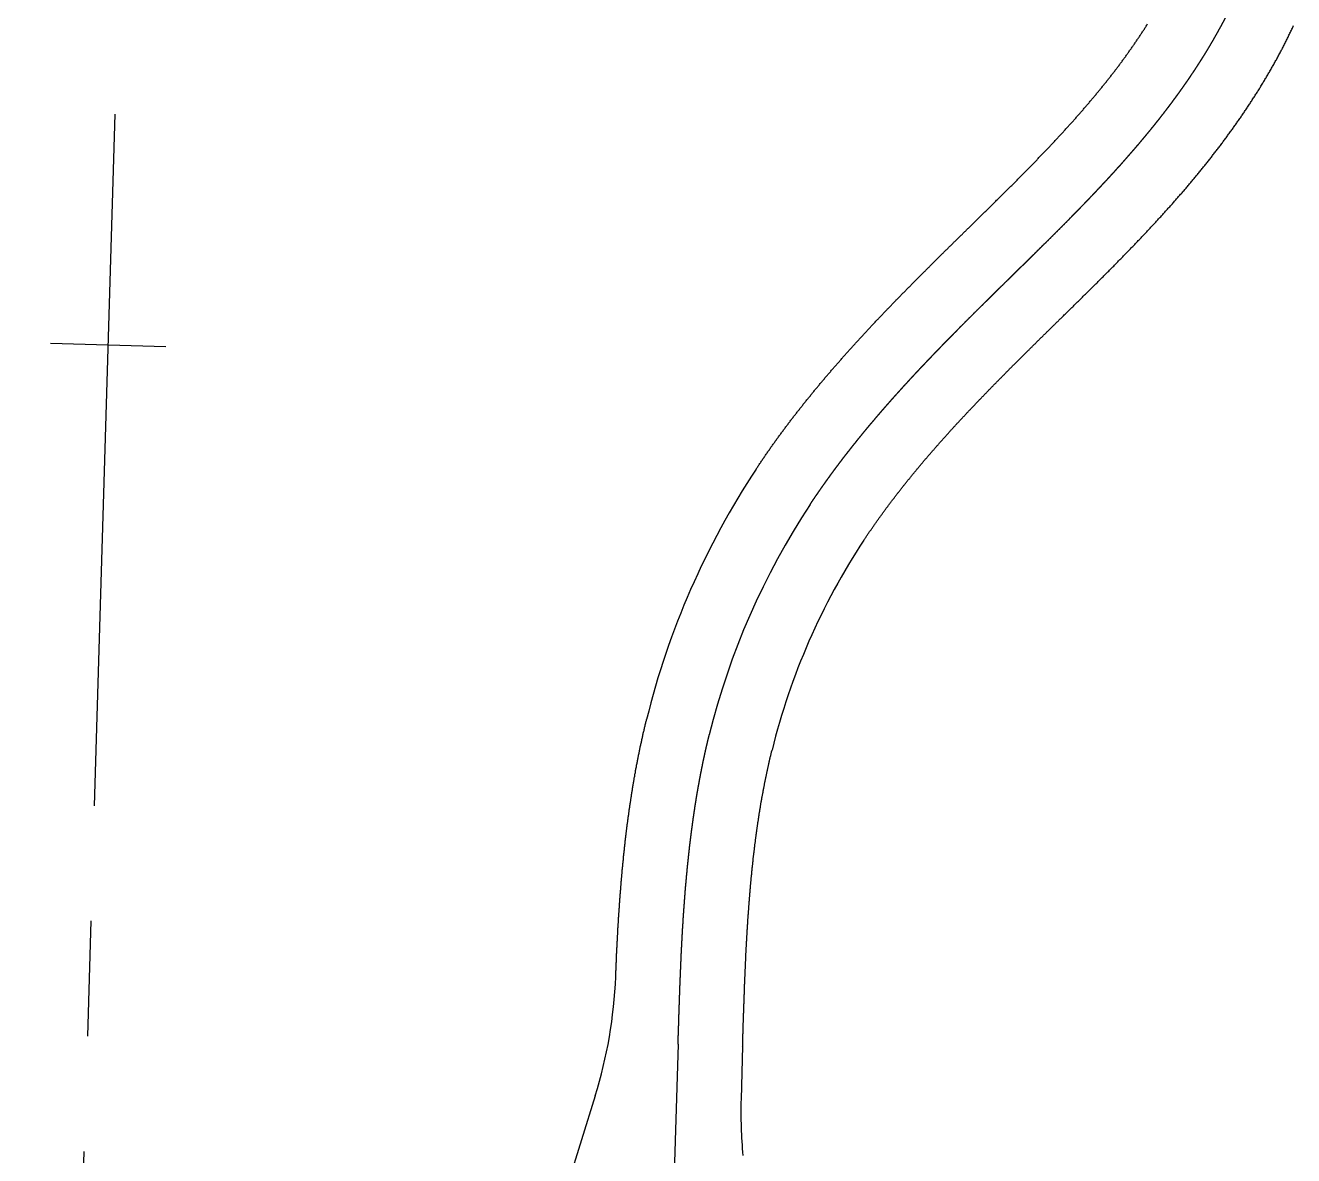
# Model space of a CAD drawing. Header units: millimetres. Extents: x 29316 to 52938, y 29851 to 35526.
# Drawn here: x 30676 to 30813.5, y 31076.1 to 31198.7 of the extents above; entities that cross this region are included whole.
import ezdxf

# ---------------------------------------------------------------- set-up
doc = ezdxf.new("R2010")
doc.units = ezdxf.units.MM
doc.header["$MEASUREMENT"] = 0
doc.linetypes.add('CENTER2', pattern=[1.125, 0.75, -0.125, 0.125, -0.125])
doc.layers.get('0').update_dxf_attribs({"linetype": 'CONTINUOUS'})
for name, color, linetype in [('D-道路-车行道边线', 5, 'CONTINUOUS'), ('标注_桩号', 2, 'CONTINUOUS'), ('道路中线', 7, 'CONTINUOUS'), ('道路中线_D', 7, 'CONTINUOUS')]:
    doc.layers.add(name, color=color, linetype=linetype)

msp = doc.modelspace()

# ---------------------------------------------------------------- linework, layer by layer
at = {"color": 1, "linetype": 'CENTER2', "ltscale": 100}
msp.add_line((30705.89, 31863.71), (30676.01, 30864.15), dxfattribs=at)
at = {"layer": 'D-道路-车行道边线'}
for p, q in [((30753.76, 31087.96), (30753.59, 31082.23)), ((30737.78, 31082.57), (30731.42, 31062.18))]:
    msp.add_line(p, q, dxfattribs=at)
at = {"layer": 'D-道路-车行道边线', "flags": 128}
for points in [[(30778.52, 31176.95, -0.000003), (30778.67, 31177.1, -0.000008), (30778.82, 31177.24, -0.000014), (30778.97, 31177.39, -0.000019), (30779.12, 31177.54, -0.000025), (30779.27, 31177.69, -0.000031), (30779.42, 31177.84, -0.000036), (30779.57, 31177.99, -0.000042), (30779.72, 31178.13, -0.000047), (30779.88, 31178.28, -0.000053), (30780.03, 31178.43, -0.000058), (30780.18, 31178.58, -0.000064), (30780.33, 31178.72, -0.00007), (30780.48, 31178.87, -0.000075), (30780.63, 31179.02, -0.000081), (30780.78, 31179.17, -0.000086), (30780.93, 31179.32, -0.000092), (30781.07, 31179.46, -0.000097), (30781.22, 31179.61, -0.000103), (30781.37, 31179.76, -0.000108), (30781.52, 31179.9, -0.000114), (30781.67, 31180.05, -0.00012), (30781.82, 31180.2, -0.000123), (30781.96, 31180.34, -0.000126), (30782.11, 31180.49, -0.000131), (30782.26, 31180.64, -0.000137), (30782.41, 31180.78, -0.000142), (30782.55, 31180.93, -0.000147), (30782.7, 31181.08, -0.000152), (30782.85, 31181.23, -0.000157), (30783, 31181.37, -0.000162), (30783.14, 31181.52, -0.000167), (30783.29, 31181.67, -0.000172), (30783.44, 31181.81, -0.000177), (30783.58, 31181.96, -0.000182), (30783.73, 31182.11, -0.000187), (30783.87, 31182.25, -0.000192), (30784.02, 31182.4, -0.000197), (30784.16, 31182.55, -0.000202), (30784.31, 31182.69, -0.000207), (30784.45, 31182.84, -0.000212), (30784.6, 31182.99, -0.000217), (30784.74, 31183.14, -0.000222), (30784.88, 31183.28, -0.000227), (30785.03, 31183.43, -0.000232), (30785.17, 31183.58, -0.000237), (30785.31, 31183.72, -0.000242), (30785.46, 31183.87, -0.000246), (30785.6, 31184.02, -0.000251), (30785.74, 31184.16, -0.000256), (30785.88, 31184.31, -0.000261), (30786.03, 31184.46, -0.000266), (30786.17, 31184.61, -0.00027), (30786.31, 31184.75, -0.000275), (30786.45, 31184.9, -0.00028), (30786.59, 31185.05, -0.000285), (30786.73, 31185.2, -0.000289), (30786.87, 31185.34, -0.000294), (30787.01, 31185.49, -0.000299), (30787.15, 31185.64, -0.000303), (30787.29, 31185.79, -0.000308), (30787.43, 31185.93, -0.000313), (30787.57, 31186.08, -0.000317), (30787.7, 31186.23, -0.000322), (30787.84, 31186.38, -0.000326), (30787.98, 31186.53, -0.000331), (30788.12, 31186.68, -0.000335), (30788.25, 31186.82, -0.00034), (30788.39, 31186.97, -0.000345), (30788.53, 31187.12, -0.000349), (30788.66, 31187.27, -0.000354), (30788.8, 31187.42, -0.000358), (30788.93, 31187.57, -0.000363), (30789.07, 31187.72, -0.000367), (30789.2, 31187.86, -0.000371), (30789.34, 31188.01, -0.000376), (30789.47, 31188.16, -0.00038), (30789.61, 31188.31, -0.000385), (30789.74, 31188.46, -0.000389), (30789.87, 31188.61, -0.000393), (30790, 31188.76, -0.000398), (30790.14, 31188.91, -0.000402), (30790.27, 31189.06, -0.000407), (30790.4, 31189.21, -0.000411), (30790.53, 31189.36, -0.000415), (30790.66, 31189.51, -0.000419), (30790.79, 31189.66, -0.000424), (30790.92, 31189.81, -0.000428), (30791.05, 31189.96, -0.000432), (30791.18, 31190.11, -0.000436), (30791.31, 31190.26, -0.000441), (30791.44, 31190.42, -0.000445), (30791.56, 31190.57, -0.000449), (30791.69, 31190.72, -0.000453), (30791.82, 31190.87, -0.000457), (30791.94, 31191.02, -0.000462), (30792.07, 31191.17, -0.000466), (30792.2, 31191.33, -0.00047), (30792.32, 31191.48, -0.000474), (30792.45, 31191.63, -0.000478), (30792.57, 31191.78, -0.000482), (30792.7, 31191.93, -0.000486), (30792.82, 31192.09, -0.00049), (30792.94, 31192.24, -0.000494), (30793.06, 31192.39, -0.000498), (30793.19, 31192.55, -0.000503), (30793.31, 31192.7, -0.000507), (30793.43, 31192.85, -0.000511), (30793.55, 31193.01, -0.000515), (30793.67, 31193.16, -0.000518), (30793.79, 31193.32, -0.000522), (30793.91, 31193.47, -0.000526), (30794.03, 31193.62, -0.00053), (30794.15, 31193.78, -0.000534), (30794.27, 31193.93, -0.000538), (30794.38, 31194.09, -0.000542), (30794.5, 31194.24, -0.000546), (30794.62, 31194.4, -0.00055), (30794.73, 31194.55, -0.000554), (30794.85, 31194.71, -0.000558), (30794.96, 31194.87, -0.000561), (30795.08, 31195.02, -0.000565), (30795.19, 31195.18, -0.000569), (30795.31, 31195.33, -0.000573), (30795.42, 31195.49, -0.000577), (30795.53, 31195.65, -0.00058), (30795.64, 31195.8, -0.000584), (30795.75, 31195.96, -0.000588), (30795.86, 31196.12, -0.000592), (30795.97, 31196.28, -0.000595), (30796.08, 31196.43, -0.000599), (30796.19, 31196.59, -0.000603), (30796.3, 31196.75, -0.000606), (30796.41, 31196.91, -0.00061), (30796.52, 31197.07, -0.000614), (30796.63, 31197.22, -0.000617), (30796.73, 31197.38, -0.000621), (30796.84, 31197.54, -0.000625), (30796.94, 31197.7, -0.000628), (30797.05, 31197.86, -0.000632), (30797.15, 31198.02, -0.000635), (30797.26, 31198.18, -0.000639), (30797.36, 31198.34, -0.000643), (30797.46, 31198.5, -0.000646), (30797.56, 31198.66, -0.00065), (30797.66, 31198.82, -0.000653)], [(30788.32, 31166.95, -0.000003), (30788.47, 31167.1, -0.000008), (30788.63, 31167.25, -0.000014), (30788.78, 31167.4, -0.000019), (30788.93, 31167.55, -0.000025), (30789.08, 31167.7, -0.000031), (30789.23, 31167.85, -0.000036), (30789.38, 31168, -0.000042), (30789.54, 31168.15, -0.000047), (30789.69, 31168.3, -0.000053), (30789.84, 31168.45, -0.000058), (30789.99, 31168.6, -0.000064), (30790.15, 31168.75, -0.00007), (30790.3, 31168.9, -0.000075), (30790.45, 31169.05, -0.000081), (30790.6, 31169.2, -0.000086), (30790.76, 31169.35, -0.000092), (30790.91, 31169.5, -0.000097), (30791.06, 31169.65, -0.000103), (30791.21, 31169.8, -0.000108), (30791.37, 31169.95, -0.000114), (30791.52, 31170.1, -0.00012), (30791.67, 31170.26, -0.000127), (30791.83, 31170.41, -0.000135), (30791.98, 31170.56, -0.000141), (30792.14, 31170.71, -0.000147), (30792.29, 31170.87, -0.000153), (30792.44, 31171.02, -0.000159), (30792.6, 31171.17, -0.000165), (30792.75, 31171.33, -0.000171), (30792.9, 31171.48, -0.000177), (30793.06, 31171.63, -0.000184), (30793.21, 31171.79, -0.00019), (30793.36, 31171.94, -0.000196), (30793.52, 31172.1, -0.000202), (30793.67, 31172.25, -0.000208), (30793.82, 31172.4, -0.000214), (30793.98, 31172.56, -0.00022), (30794.13, 31172.71, -0.000227), (30794.28, 31172.87, -0.000233), (30794.43, 31173.03, -0.000239), (30794.59, 31173.18, -0.000245), (30794.74, 31173.34, -0.000252), (30794.89, 31173.49, -0.000258), (30795.05, 31173.65, -0.000264), (30795.2, 31173.81, -0.000271), (30795.35, 31173.97, -0.000277), (30795.51, 31174.12, -0.000283), (30795.66, 31174.28, -0.00029), (30795.81, 31174.44, -0.000296), (30795.96, 31174.6, -0.000303), (30796.12, 31174.76, -0.000309), (30796.27, 31174.91, -0.000315), (30796.42, 31175.07, -0.000322), (30796.57, 31175.23, -0.000328), (30796.73, 31175.39, -0.000335), (30796.88, 31175.55, -0.000341), (30797.03, 31175.71, -0.000348), (30797.18, 31175.87, -0.000355), (30797.34, 31176.03, -0.000361), (30797.49, 31176.2, -0.000368), (30797.64, 31176.36, -0.000374), (30797.79, 31176.52, -0.000381), (30797.94, 31176.68, -0.000388), (30798.09, 31176.84, -0.000394), (30798.25, 31177.01, -0.000401), (30798.4, 31177.17, -0.000408), (30798.55, 31177.33, -0.000415), (30798.7, 31177.5, -0.000421), (30798.85, 31177.66, -0.000428), (30799, 31177.83, -0.000435), (30799.15, 31177.99, -0.000442), (30799.3, 31178.16, -0.000449), (30799.45, 31178.32, -0.000455), (30799.6, 31178.49, -0.000462), (30799.75, 31178.66, -0.000469), (30799.9, 31178.82, -0.000476), (30800.05, 31178.99, -0.000483), (30800.2, 31179.16, -0.00049), (30800.35, 31179.32, -0.000497), (30800.5, 31179.49, -0.000504), (30800.65, 31179.66, -0.000511), (30800.79, 31179.83, -0.000518), (30800.94, 31180, -0.000525), (30801.09, 31180.17, -0.000532), (30801.24, 31180.34, -0.000539), (30801.39, 31180.51, -0.000546), (30801.53, 31180.68, -0.000554), (30801.68, 31180.85, -0.000561), (30801.83, 31181.02, -0.000568), (30801.97, 31181.2, -0.000575), (30802.12, 31181.37, -0.000582), (30802.27, 31181.54, -0.000589), (30802.41, 31181.72, -0.000597), (30802.56, 31181.89, -0.000604), (30802.7, 31182.06, -0.000611), (30802.85, 31182.24, -0.000619), (30802.99, 31182.41, -0.000626), (30803.14, 31182.59, -0.000633), (30803.28, 31182.76, -0.000641), (30803.43, 31182.94, -0.000648), (30803.57, 31183.12, -0.000655), (30803.71, 31183.3, -0.000663), (30803.86, 31183.47, -0.00067), (30804, 31183.65, -0.000678), (30804.14, 31183.83, -0.000685), (30804.28, 31184.01, -0.000693), (30804.43, 31184.19, -0.0007), (30804.57, 31184.37, -0.000708), (30804.71, 31184.55, -0.000716), (30804.85, 31184.73, -0.000723), (30804.99, 31184.91, -0.000731), (30805.13, 31185.09, -0.000738), (30805.27, 31185.28, -0.000746), (30805.41, 31185.46, -0.000754), (30805.55, 31185.64, -0.000761), (30805.69, 31185.83, -0.000769), (30805.83, 31186.01, -0.000777), (30805.96, 31186.2, -0.000785), (30806.1, 31186.38, -0.000792), (30806.24, 31186.57, -0.0008), (30806.37, 31186.75, -0.000808), (30806.51, 31186.94, -0.000816), (30806.65, 31187.13, -0.000824), (30806.78, 31187.31, -0.000832), (30806.92, 31187.5, -0.00084), (30807.05, 31187.69, -0.000848), (30807.19, 31187.88, -0.000856), (30807.32, 31188.07, -0.000864), (30807.45, 31188.26, -0.000872), (30807.59, 31188.45, -0.00088), (30807.72, 31188.64, -0.000888), (30807.85, 31188.83, -0.000896), (30807.98, 31189.03, -0.000904), (30808.11, 31189.22, -0.000912), (30808.24, 31189.41, -0.00092), (30808.37, 31189.61, -0.000928), (30808.5, 31189.8, -0.000936), (30808.63, 31190, -0.000945), (30808.76, 31190.19, -0.000953), (30808.89, 31190.39, -0.000961), (30809.01, 31190.58, -0.000969), (30809.14, 31190.78, -0.000978), (30809.27, 31190.98, -0.000986), (30809.39, 31191.18, -0.000994), (30809.52, 31191.37, -0.001003), (30809.64, 31191.57, -0.001011), (30809.77, 31191.77, -0.00102), (30809.89, 31191.97, -0.001028), (30810.01, 31192.17, -0.001037), (30810.14, 31192.38, -0.001045), (30810.26, 31192.58, -0.001054), (30810.38, 31192.78, -0.001062), (30810.5, 31192.98, -0.001071), (30810.62, 31193.19, -0.001079), (30810.74, 31193.39, -0.001088), (30810.86, 31193.59, -0.001096), (30810.98, 31193.8, -0.001105), (30811.09, 31194.01, -0.001114), (30811.21, 31194.21, -0.001122), (30811.33, 31194.42, -0.001131), (30811.44, 31194.63, -0.00114), (30811.56, 31194.83, -0.001149), (30811.67, 31195.04, -0.001157), (30811.78, 31195.25, -0.001166), (30811.9, 31195.46, -0.001175), (30812.01, 31195.67, -0.001184), (30812.12, 31195.88, -0.001193), (30812.23, 31196.09, -0.001202), (30812.34, 31196.3, -0.001211), (30812.45, 31196.52, -0.00122), (30812.56, 31196.73, -0.001229), (30812.67, 31196.94, -0.001238), (30812.77, 31197.16, -0.001247), (30812.88, 31197.37, -0.001256), (30812.98, 31197.59, -0.001265), (30813.09, 31197.8, -0.001274), (30813.19, 31198.02, -0.001283), (30813.3, 31198.23, -0.001292), (30813.4, 31198.45, -0.001149), (30813.49, 31198.64, -0.001149)], [(30755.23, 31150.56, 0.000641), (30755.34, 31150.71, 0.000692), (30755.45, 31150.88, 0.000688), (30755.56, 31151.05, 0.000683), (30755.68, 31151.22, 0.000679), (30755.79, 31151.39, 0.000674), (30755.91, 31151.56, 0.00067), (30756.02, 31151.73, 0.000665), (30756.14, 31151.9, 0.000661), (30756.25, 31152.06, 0.000656), (30756.37, 31152.23, 0.000652), (30756.48, 31152.4, 0.000647), (30756.6, 31152.56, 0.000643), (30756.72, 31152.73, 0.000638), (30756.83, 31152.9, 0.000634), (30756.95, 31153.06, 0.000629), (30757.07, 31153.23, 0.000625), (30757.18, 31153.39, 0.000621), (30757.3, 31153.56, 0.000616), (30757.42, 31153.72, 0.000612), (30757.54, 31153.89, 0.000607), (30757.66, 31154.05, 0.000603), (30757.78, 31154.21, 0.000599), (30757.9, 31154.38, 0.000594), (30758.02, 31154.54, 0.00059), (30758.14, 31154.7, 0.000585), (30758.26, 31154.86, 0.000581), (30758.38, 31155.02, 0.000577), (30758.5, 31155.19, 0.000572), (30758.62, 31155.35, 0.000568), (30758.74, 31155.51, 0.000564), (30758.86, 31155.67, 0.000559), (30758.99, 31155.83, 0.000555), (30759.11, 31155.99, 0.000551), (30759.23, 31156.15, 0.000547), (30759.35, 31156.31, 0.000542), (30759.48, 31156.47, 0.000538), (30759.6, 31156.62, 0.000534), (30759.72, 31156.78, 0.000529), (30759.85, 31156.94, 0.000525), (30759.97, 31157.1, 0.000521), (30760.1, 31157.26, 0.000517), (30760.22, 31157.41, 0.000512), (30760.34, 31157.57, 0.000508), (30760.47, 31157.73, 0.000504), (30760.59, 31157.88, 0.0005), (30760.72, 31158.04, 0.000496), (30760.85, 31158.19, 0.000491), (30760.97, 31158.35, 0.000487), (30761.1, 31158.5, 0.000483), (30761.22, 31158.66, 0.000479), (30761.35, 31158.81, 0.000475), (30761.48, 31158.97, 0.000471), (30761.6, 31159.12, 0.000466), (30761.73, 31159.28, 0.000462), (30761.86, 31159.43, 0.000458), (30761.98, 31159.58, 0.000454), (30762.11, 31159.73, 0.00045), (30762.24, 31159.89, 0.000446), (30762.37, 31160.04, 0.000442), (30762.5, 31160.19, 0.000438), (30762.62, 31160.34, 0.000434), (30762.75, 31160.5, 0.000429), (30762.88, 31160.65, 0.000425), (30763.01, 31160.8, 0.000421), (30763.14, 31160.95, 0.000417), (30763.27, 31161.1, 0.000413), (30763.4, 31161.25, 0.000409), (30763.53, 31161.4, 0.000405), (30763.66, 31161.55, 0.000401), (30763.79, 31161.7, 0.000397), (30763.92, 31161.85, 0.000393), (30764.05, 31162, 0.000389), (30764.18, 31162.14, 0.000385), (30764.31, 31162.29, 0.000381), (30764.44, 31162.44, 0.000377), (30764.57, 31162.59, 0.000373), (30764.7, 31162.74, 0.000369), (30764.83, 31162.88, 0.000365), (30764.96, 31163.03, 0.000361), (30765.09, 31163.18, 0.000357), (30765.22, 31163.32, 0.000353), (30765.35, 31163.47, 0.000349), (30765.49, 31163.62, 0.000346), (30765.62, 31163.76, 0.000342), (30765.75, 31163.91, 0.000338), (30765.88, 31164.05, 0.000334), (30766.01, 31164.2, 0.00033), (30766.14, 31164.34, 0.000326), (30766.28, 31164.49, 0.000322), (30766.41, 31164.63, 0.000318), (30766.54, 31164.78, 0.000314), (30766.67, 31164.92, 0.000311), (30766.81, 31165.07, 0.000307), (30766.94, 31165.21, 0.000303), (30767.07, 31165.35, 0.000299), (30767.21, 31165.5, 0.000295), (30767.34, 31165.64, 0.000291), (30767.47, 31165.78, 0.000288), (30767.61, 31165.93, 0.000284), (30767.74, 31166.07, 0.00028), (30767.87, 31166.21, 0.000276), (30768.01, 31166.35, 0.000272), (30768.14, 31166.49, 0.000269), (30768.27, 31166.64, 0.000265), (30768.41, 31166.78, 0.000261), (30768.54, 31166.92, 0.000257), (30768.67, 31167.06, 0.000254), (30768.81, 31167.2, 0.00025), (30768.94, 31167.34, 0.000246), (30769.08, 31167.48, 0.000242), (30769.21, 31167.62, 0.000239), (30769.35, 31167.76, 0.000235), (30769.48, 31167.9, 0.000231), (30769.61, 31168.04, 0.000228), (30769.75, 31168.18, 0.000224), (30769.88, 31168.32, 0.00022), (30770.02, 31168.46, 0.000217), (30770.15, 31168.6, 0.000213), (30770.29, 31168.74, 0.000209), (30770.42, 31168.88, 0.000206), (30770.56, 31169.01, 0.000202), (30770.69, 31169.15, 0.000198), (30770.83, 31169.29, 0.000195), (30770.96, 31169.43, 0.000191), (30771.1, 31169.57, 0.000187), (30771.23, 31169.7, 0.000184), (30771.37, 31169.84, 0.00018), (30771.5, 31169.98, 0.000177), (30771.64, 31170.12, 0.000173), (30771.77, 31170.25, 0.000169), (30771.91, 31170.39, 0.000166), (30772.04, 31170.53, 0.000162), (30772.18, 31170.66, 0.000159), (30772.31, 31170.8, 0.000155), (30772.45, 31170.94, 0.000151), (30772.58, 31171.07, 0.000148), (30772.72, 31171.21, 0.000144), (30772.85, 31171.34, 0.000141), (30772.99, 31171.48, 0.000137), (30773.12, 31171.62, 0.000134), (30773.26, 31171.75, 0.000128), (30773.39, 31171.88, 0.000122), (30773.53, 31172.02, 0.000119), (30773.66, 31172.15, 0.000116), (30773.8, 31172.29, 0.000112), (30773.93, 31172.42, 0.000109), (30774.07, 31172.56, 0.000106), (30774.2, 31172.69, 0.000103), (30774.34, 31172.83, 0.000099), (30774.47, 31172.96, 0.000096), (30774.61, 31173.1, 0.000093), (30774.74, 31173.23, 0.00009), (30774.88, 31173.36, 0.000086), (30775.01, 31173.5, 0.000083), (30775.15, 31173.63, 0.00008), (30775.28, 31173.77, 0.000077), (30775.42, 31173.9, 0.000073), (30775.55, 31174.03, 0.00007), (30775.69, 31174.17, 0.000067), (30775.82, 31174.3, 0.000064), (30775.96, 31174.43, 0.00006), (30776.09, 31174.57, 0.000057), (30776.23, 31174.7, 0.000054), (30776.36, 31174.83, 0.000051), (30776.5, 31174.96, 0.000047), (30776.63, 31175.1, 0.000044), (30776.77, 31175.23, 0.000041), (30776.9, 31175.36, 0.000037), (30777.04, 31175.49, 0.000034), (30777.17, 31175.63, 0.000031), (30777.31, 31175.76, 0.000028), (30777.44, 31175.89, 0.000024), (30777.58, 31176.02, 0.000021), (30777.71, 31176.16, 0.000018), (30777.84, 31176.29, 0.000015), (30777.98, 31176.42, 0.000011), (30778.11, 31176.55, 0.000008), (30778.25, 31176.68, 0.000005), (30778.38, 31176.81, 0.000002), (30778.52, 31176.95, 0.000002)], [(30766.9, 31142.82, 0.000538), (30767, 31142.97, 0.000489), (30767.1, 31143.12, 0.000487), (30767.19, 31143.26, 0.000484), (30767.29, 31143.4, 0.000482), (30767.38, 31143.54, 0.00048), (30767.48, 31143.69, 0.000478), (30767.58, 31143.83, 0.000475), (30767.68, 31143.97, 0.000473), (30767.77, 31144.11, 0.000471), (30767.87, 31144.25, 0.000468), (30767.97, 31144.39, 0.000466), (30768.07, 31144.54, 0.000464), (30768.17, 31144.68, 0.000462), (30768.27, 31144.82, 0.000459), (30768.37, 31144.96, 0.000457), (30768.47, 31145.1, 0.000455), (30768.57, 31145.24, 0.000452), (30768.67, 31145.38, 0.00045), (30768.77, 31145.52, 0.000447), (30768.87, 31145.66, 0.000445), (30768.97, 31145.8, 0.000443), (30769.07, 31145.94, 0.00044), (30769.18, 31146.08, 0.000438), (30769.28, 31146.22, 0.000436), (30769.38, 31146.36, 0.000433), (30769.49, 31146.5, 0.000431), (30769.59, 31146.64, 0.000429), (30769.69, 31146.78, 0.000426), (30769.8, 31146.92, 0.000424), (30769.9, 31147.06, 0.000421), (30770.01, 31147.2, 0.000419), (30770.12, 31147.33, 0.000417), (30770.22, 31147.47, 0.000414), (30770.33, 31147.61, 0.000412), (30770.43, 31147.75, 0.000409), (30770.54, 31147.89, 0.000407), (30770.65, 31148.02, 0.000404), (30770.76, 31148.16, 0.000402), (30770.86, 31148.3, 0.000399), (30770.97, 31148.44, 0.000397), (30771.08, 31148.58, 0.000395), (30771.19, 31148.71, 0.000392), (30771.3, 31148.85, 0.00039), (30771.41, 31148.99, 0.000387), (30771.52, 31149.12, 0.000385), (30771.63, 31149.26, 0.000382), (30771.74, 31149.4, 0.00038), (30771.85, 31149.53, 0.000377), (30771.96, 31149.67, 0.000375), (30772.07, 31149.81, 0.000372), (30772.18, 31149.94, 0.00037), (30772.29, 31150.08, 0.000367), (30772.4, 31150.21, 0.000365), (30772.52, 31150.35, 0.000362), (30772.63, 31150.49, 0.00036), (30772.74, 31150.62, 0.000357), (30772.85, 31150.76, 0.000354), (30772.97, 31150.89, 0.000352), (30773.08, 31151.03, 0.000349), (30773.2, 31151.16, 0.000347), (30773.31, 31151.3, 0.000344), (30773.42, 31151.43, 0.000342), (30773.54, 31151.57, 0.000339), (30773.65, 31151.7, 0.000336), (30773.77, 31151.84, 0.000334), (30773.88, 31151.97, 0.000331), (30774, 31152.11, 0.000329), (30774.12, 31152.24, 0.000326), (30774.23, 31152.38, 0.000324), (30774.35, 31152.51, 0.000321), (30774.47, 31152.64, 0.000318), (30774.58, 31152.78, 0.000316), (30774.7, 31152.91, 0.000313), (30774.82, 31153.05, 0.00031), (30774.94, 31153.18, 0.000308), (30775.05, 31153.31, 0.000305), (30775.17, 31153.45, 0.000302), (30775.29, 31153.58, 0.0003), (30775.41, 31153.71, 0.000297), (30775.53, 31153.85, 0.000294), (30775.65, 31153.98, 0.000292), (30775.77, 31154.11, 0.000289), (30775.89, 31154.25, 0.000286), (30776.01, 31154.38, 0.000284), (30776.13, 31154.51, 0.000281), (30776.25, 31154.64, 0.000278), (30776.37, 31154.78, 0.000276), (30776.49, 31154.91, 0.000273), (30776.61, 31155.04, 0.00027), (30776.73, 31155.17, 0.000267), (30776.85, 31155.31, 0.000265), (30776.97, 31155.44, 0.000262), (30777.09, 31155.57, 0.000259), (30777.22, 31155.7, 0.000256), (30777.34, 31155.83, 0.000254), (30777.46, 31155.97, 0.000251), (30777.58, 31156.1, 0.000248), (30777.71, 31156.23, 0.000245), (30777.83, 31156.36, 0.000243), (30777.95, 31156.49, 0.00024), (30778.08, 31156.63, 0.000237), (30778.2, 31156.76, 0.000234), (30778.32, 31156.89, 0.000232), (30778.45, 31157.02, 0.000229), (30778.57, 31157.15, 0.000226), (30778.7, 31157.28, 0.000223), (30778.82, 31157.41, 0.00022), (30778.95, 31157.55, 0.000217), (30779.07, 31157.68, 0.000215), (30779.2, 31157.81, 0.000212), (30779.32, 31157.94, 0.000209), (30779.45, 31158.07, 0.000206), (30779.57, 31158.2, 0.000203), (30779.7, 31158.33, 0.0002), (30779.83, 31158.46, 0.000197), (30779.95, 31158.59, 0.000195), (30780.08, 31158.72, 0.000192), (30780.21, 31158.86, 0.000189), (30780.33, 31158.99, 0.000186), (30780.46, 31159.12, 0.000183), (30780.59, 31159.25, 0.00018), (30780.71, 31159.38, 0.000177), (30780.84, 31159.51, 0.000174), (30780.97, 31159.64, 0.000171), (30781.1, 31159.77, 0.000169), (30781.23, 31159.9, 0.000166), (30781.35, 31160.03, 0.000163), (30781.48, 31160.16, 0.00016), (30781.61, 31160.29, 0.000157), (30781.74, 31160.42, 0.000154), (30781.87, 31160.55, 0.000151), (30782, 31160.68, 0.000148), (30782.13, 31160.81, 0.000145), (30782.25, 31160.94, 0.000142), (30782.38, 31161.07, 0.000139), (30782.51, 31161.2, 0.000136), (30782.64, 31161.34, 0.000133), (30782.77, 31161.47, 0.00013), (30782.9, 31161.6, 0.000127), (30783.03, 31161.73, 0.000124), (30783.16, 31161.86, 0.000123), (30783.29, 31161.99, 0.000122), (30783.43, 31162.12, 0.000119), (30783.56, 31162.25, 0.000116), (30783.69, 31162.38, 0.000112), (30783.82, 31162.51, 0.000109), (30783.95, 31162.64, 0.000106), (30784.08, 31162.77, 0.000103), (30784.21, 31162.9, 0.000099), (30784.34, 31163.03, 0.000096), (30784.47, 31163.16, 0.000093), (30784.6, 31163.29, 0.00009), (30784.74, 31163.42, 0.000086), (30784.87, 31163.55, 0.000083), (30785, 31163.68, 0.00008), (30785.13, 31163.81, 0.000077), (30785.26, 31163.94, 0.000073), (30785.39, 31164.07, 0.00007), (30785.53, 31164.21, 0.000067), (30785.66, 31164.34, 0.000064), (30785.79, 31164.47, 0.00006), (30785.92, 31164.6, 0.000057), (30786.06, 31164.73, 0.000054), (30786.19, 31164.86, 0.000051), (30786.32, 31164.99, 0.000047), (30786.45, 31165.12, 0.000044), (30786.59, 31165.25, 0.000041), (30786.72, 31165.38, 0.000037), (30786.85, 31165.51, 0.000034), (30786.99, 31165.64, 0.000031), (30787.12, 31165.77, 0.000028), (30787.25, 31165.9, 0.000024), (30787.39, 31166.04, 0.000021), (30787.52, 31166.17, 0.000018), (30787.65, 31166.3, 0.000015), (30787.79, 31166.43, 0.000011), (30787.92, 31166.56, 0.000008), (30788.05, 31166.69, 0.000005), (30788.19, 31166.82, 0.000002), (30788.32, 31166.95, 0.000002)], [(30740, 31095.5), (30740.01, 31095.57, 0.000128), (30740.01, 31095.77, 0.000134), (30740.02, 31095.96, 0.000137), (30740.03, 31096.15, 0.000141), (30740.04, 31096.34, 0.000144), (30740.05, 31096.53, 0.000148), (30740.05, 31096.72, 0.000151), (30740.06, 31096.92, 0.000155), (30740.07, 31097.11, 0.000159), (30740.08, 31097.3, 0.000162), (30740.09, 31097.49, 0.000166), (30740.1, 31097.68, 0.000169), (30740.1, 31097.87, 0.000173), (30740.11, 31098.07, 0.000177), (30740.12, 31098.26, 0.00018), (30740.13, 31098.45, 0.000184), (30740.14, 31098.64, 0.000187), (30740.15, 31098.84, 0.000191), (30740.16, 31099.03, 0.000195), (30740.17, 31099.22, 0.000198), (30740.18, 31099.41, 0.000202), (30740.19, 31099.61, 0.000206), (30740.2, 31099.8, 0.000209), (30740.21, 31099.99, 0.000213), (30740.22, 31100.19, 0.000217), (30740.23, 31100.38, 0.00022), (30740.24, 31100.57, 0.000224), (30740.25, 31100.77, 0.000228), (30740.27, 31100.96, 0.000231), (30740.28, 31101.15, 0.000235), (30740.29, 31101.35, 0.000239), (30740.3, 31101.54, 0.000242), (30740.31, 31101.73, 0.000246), (30740.32, 31101.93, 0.00025), (30740.34, 31102.12, 0.000254), (30740.35, 31102.32, 0.000257), (30740.36, 31102.51, 0.000261), (30740.37, 31102.7, 0.000265), (30740.39, 31102.9, 0.000269), (30740.4, 31103.09, 0.000272), (30740.41, 31103.29, 0.000276), (30740.43, 31103.48, 0.00028), (30740.44, 31103.68, 0.000284), (30740.46, 31103.87, 0.000288), (30740.47, 31104.07, 0.000291), (30740.49, 31104.26, 0.000295), (30740.5, 31104.45, 0.000299), (30740.52, 31104.65, 0.000303), (30740.53, 31104.84, 0.000307), (30740.55, 31105.04, 0.000311), (30740.56, 31105.24, 0.000314), (30740.58, 31105.43, 0.000318), (30740.59, 31105.63, 0.000322), (30740.61, 31105.82, 0.000326), (30740.63, 31106.02, 0.00033), (30740.64, 31106.21, 0.000334), (30740.66, 31106.41, 0.000338), (30740.68, 31106.6, 0.000342), (30740.7, 31106.8, 0.000346), (30740.71, 31106.99, 0.000349), (30740.73, 31107.19, 0.000353), (30740.75, 31107.39, 0.000357), (30740.77, 31107.58, 0.000361), (30740.79, 31107.78, 0.000365), (30740.81, 31107.97, 0.000369), (30740.83, 31108.17, 0.000373), (30740.84, 31108.37, 0.000377), (30740.86, 31108.56, 0.000381), (30740.89, 31108.76, 0.000385), (30740.91, 31108.96, 0.000389), (30740.93, 31109.15, 0.000393), (30740.95, 31109.35, 0.000397), (30740.97, 31109.55, 0.000401), (30740.99, 31109.74, 0.000405), (30741.01, 31109.94, 0.000409), (30741.03, 31110.14, 0.000413), (30741.06, 31110.33, 0.000417), (30741.08, 31110.53, 0.000421), (30741.1, 31110.73, 0.000425), (30741.13, 31110.92, 0.000429), (30741.15, 31111.12, 0.000434), (30741.17, 31111.32, 0.000438), (30741.2, 31111.51, 0.000442), (30741.22, 31111.71, 0.000446), (30741.25, 31111.91, 0.00045), (30741.27, 31112.11, 0.000454), (30741.3, 31112.3, 0.000458), (30741.33, 31112.5, 0.000462), (30741.35, 31112.7, 0.000466), (30741.38, 31112.9, 0.000471), (30741.41, 31113.09, 0.000475), (30741.43, 31113.29, 0.000479), (30741.46, 31113.49, 0.000483), (30741.49, 31113.69, 0.000487), (30741.52, 31113.88, 0.000491), (30741.55, 31114.08, 0.000496), (30741.58, 31114.28, 0.0005), (30741.61, 31114.48, 0.000504), (30741.64, 31114.68, 0.000508), (30741.67, 31114.87, 0.000512), (30741.7, 31115.07, 0.000517), (30741.73, 31115.27, 0.000521), (30741.76, 31115.47, 0.000525), (30741.79, 31115.67, 0.000529), (30741.82, 31115.86, 0.000534), (30741.85, 31116.06, 0.000538), (30741.89, 31116.26, 0.000542), (30741.92, 31116.46, 0.000547), (30741.95, 31116.66, 0.000551), (30741.99, 31116.86, 0.000555), (30742.02, 31117.05, 0.000559), (30742.06, 31117.25, 0.000564), (30742.09, 31117.45, 0.000568), (30742.13, 31117.65, 0.000572), (30742.16, 31117.85, 0.000577), (30742.2, 31118.05, 0.000581), (30742.24, 31118.24, 0.000585), (30742.27, 31118.44, 0.00059), (30742.31, 31118.64, 0.000594), (30742.35, 31118.84, 0.000599), (30742.39, 31119.04, 0.000603), (30742.43, 31119.24, 0.000607), (30742.47, 31119.43, 0.000612), (30742.51, 31119.63, 0.000616), (30742.55, 31119.83, 0.000621), (30742.59, 31120.03, 0.000625), (30742.63, 31120.23, 0.000629), (30742.67, 31120.43, 0.000634), (30742.71, 31120.63, 0.000638), (30742.76, 31120.82, 0.000643), (30742.8, 31121.02, 0.000647), (30742.84, 31121.22, 0.000652), (30742.89, 31121.42, 0.000656), (30742.93, 31121.62, 0.000661), (30742.97, 31121.82, 0.000665), (30743.02, 31122.01, 0.00067), (30743.07, 31122.21, 0.000674), (30743.11, 31122.41, 0.000679), (30743.16, 31122.61, 0.000683), (30743.21, 31122.81, 0.000688), (30743.25, 31123.01, 0.000692), (30743.3, 31123.2, 0.000641), (30743.35, 31123.39, 0.000641)], [(30753.76, 31087.96, 0.000002), (30753.77, 31088.14, 0.000005), (30753.77, 31088.33, 0.000008), (30753.78, 31088.52, 0.000011), (30753.78, 31088.71, 0.000015), (30753.79, 31088.89, 0.000018), (30753.79, 31089.08, 0.000021), (30753.8, 31089.27, 0.000024), (30753.81, 31089.46, 0.000028), (30753.81, 31089.64, 0.000031), (30753.82, 31089.83, 0.000034), (30753.82, 31090.02, 0.000037), (30753.83, 31090.2, 0.000041), (30753.83, 31090.39, 0.000044), (30753.84, 31090.58, 0.000047), (30753.85, 31090.76, 0.000051), (30753.85, 31090.95, 0.000054), (30753.86, 31091.14, 0.000057), (30753.86, 31091.32, 0.00006), (30753.87, 31091.51, 0.000064), (30753.88, 31091.69, 0.000067), (30753.88, 31091.88, 0.00007), (30753.89, 31092.07, 0.000073), (30753.89, 31092.25, 0.000077), (30753.9, 31092.44, 0.00008), (30753.91, 31092.62, 0.000083), (30753.91, 31092.81, 0.000086), (30753.92, 31092.99, 0.00009), (30753.93, 31093.18, 0.000093), (30753.93, 31093.36, 0.000096), (30753.94, 31093.55, 0.000099), (30753.95, 31093.73, 0.000103), (30753.95, 31093.92, 0.000106), (30753.96, 31094.1, 0.000109), (30753.97, 31094.29, 0.000112), (30753.97, 31094.47, 0.000116), (30753.98, 31094.66, 0.000119), (30753.99, 31094.84, 0.000122), (30754, 31095.03, 0.000123), (30754, 31095.21, 0.000124), (30754.01, 31095.39, 0.000127), (30754.02, 31095.57, 0.00013), (30754.03, 31095.76, 0.000133), (30754.03, 31095.94, 0.000136), (30754.04, 31096.13, 0.000139), (30754.05, 31096.31, 0.000142), (30754.06, 31096.49, 0.000145), (30754.06, 31096.68, 0.000148), (30754.07, 31096.86, 0.000151), (30754.08, 31097.04, 0.000154), (30754.09, 31097.23, 0.000157), (30754.1, 31097.41, 0.00016), (30754.11, 31097.59, 0.000163), (30754.12, 31097.77, 0.000166), (30754.12, 31097.96, 0.000169), (30754.13, 31098.14, 0.000171), (30754.14, 31098.32, 0.000174), (30754.15, 31098.5, 0.000177), (30754.16, 31098.69, 0.00018), (30754.17, 31098.87, 0.000183), (30754.18, 31099.05, 0.000186), (30754.19, 31099.23, 0.000189), (30754.2, 31099.41, 0.000192), (30754.21, 31099.6, 0.000195), (30754.22, 31099.78, 0.000197), (30754.23, 31099.96, 0.0002), (30754.24, 31100.14, 0.000203), (30754.25, 31100.32, 0.000206), (30754.26, 31100.5, 0.000209), (30754.27, 31100.69, 0.000212), (30754.29, 31100.87, 0.000215), (30754.3, 31101.05, 0.000217), (30754.31, 31101.23, 0.00022), (30754.32, 31101.41, 0.000223), (30754.33, 31101.59, 0.000226), (30754.34, 31101.77, 0.000229), (30754.36, 31101.95, 0.000232), (30754.37, 31102.13, 0.000234), (30754.38, 31102.31, 0.000237), (30754.39, 31102.49, 0.00024), (30754.41, 31102.67, 0.000243), (30754.42, 31102.85, 0.000245), (30754.43, 31103.03, 0.000248), (30754.45, 31103.21, 0.000251), (30754.46, 31103.39, 0.000254), (30754.47, 31103.57, 0.000256), (30754.49, 31103.75, 0.000259), (30754.5, 31103.93, 0.000262), (30754.52, 31104.11, 0.000265), (30754.53, 31104.29, 0.000267), (30754.55, 31104.47, 0.00027), (30754.56, 31104.65, 0.000273), (30754.58, 31104.82, 0.000276), (30754.59, 31105, 0.000278), (30754.61, 31105.18, 0.000281), (30754.62, 31105.36, 0.000284), (30754.64, 31105.54, 0.000286), (30754.65, 31105.72, 0.000289), (30754.67, 31105.89, 0.000292), (30754.69, 31106.07, 0.000294), (30754.7, 31106.25, 0.000297), (30754.72, 31106.43, 0.0003), (30754.74, 31106.61, 0.000302), (30754.76, 31106.78, 0.000305), (30754.77, 31106.96, 0.000308), (30754.79, 31107.14, 0.00031), (30754.81, 31107.32, 0.000313), (30754.83, 31107.49, 0.000316), (30754.85, 31107.67, 0.000318), (30754.87, 31107.85, 0.000321), (30754.89, 31108.02, 0.000324), (30754.91, 31108.2, 0.000326), (30754.92, 31108.38, 0.000329), (30754.94, 31108.55, 0.000331), (30754.97, 31108.73, 0.000334), (30754.99, 31108.9, 0.000336), (30755.01, 31109.08, 0.000339), (30755.03, 31109.26, 0.000342), (30755.05, 31109.43, 0.000344), (30755.07, 31109.61, 0.000347), (30755.09, 31109.78, 0.000349), (30755.11, 31109.96, 0.000352), (30755.14, 31110.13, 0.000354), (30755.16, 31110.31, 0.000357), (30755.18, 31110.48, 0.00036), (30755.2, 31110.66, 0.000362), (30755.23, 31110.83, 0.000365), (30755.25, 31111.01, 0.000367), (30755.28, 31111.18, 0.00037), (30755.3, 31111.36, 0.000372), (30755.32, 31111.53, 0.000375), (30755.35, 31111.71, 0.000377), (30755.37, 31111.88, 0.00038), (30755.4, 31112.05, 0.000382), (30755.42, 31112.23, 0.000385), (30755.45, 31112.4, 0.000387), (30755.48, 31112.57, 0.00039), (30755.5, 31112.75, 0.000392), (30755.53, 31112.92, 0.000395), (30755.56, 31113.09, 0.000397), (30755.58, 31113.27, 0.000399), (30755.61, 31113.44, 0.000402), (30755.64, 31113.61, 0.000404), (30755.67, 31113.79, 0.000407), (30755.7, 31113.96, 0.000409), (30755.73, 31114.13, 0.000412), (30755.75, 31114.3, 0.000414), (30755.78, 31114.47, 0.000417), (30755.81, 31114.65, 0.000419), (30755.84, 31114.82, 0.000421), (30755.87, 31114.99, 0.000424), (30755.91, 31115.16, 0.000426), (30755.94, 31115.33, 0.000429), (30755.97, 31115.5, 0.000431), (30756, 31115.67, 0.000433), (30756.03, 31115.84, 0.000436), (30756.06, 31116.01, 0.000438), (30756.1, 31116.18, 0.00044), (30756.13, 31116.35, 0.000443), (30756.16, 31116.52, 0.000445), (30756.2, 31116.69, 0.000447), (30756.23, 31116.86, 0.00045), (30756.27, 31117.03, 0.000452), (30756.3, 31117.2, 0.000455), (30756.34, 31117.37, 0.000457), (30756.37, 31117.54, 0.000459), (30756.41, 31117.71, 0.000462), (30756.44, 31117.88, 0.000464), (30756.48, 31118.05, 0.000466), (30756.52, 31118.22, 0.000468), (30756.55, 31118.38, 0.000471), (30756.59, 31118.55, 0.000473), (30756.63, 31118.72, 0.000475), (30756.67, 31118.89, 0.000478), (30756.71, 31119.06, 0.00048), (30756.74, 31119.22, 0.000482), (30756.78, 31119.39, 0.000484), (30756.82, 31119.56, 0.000487), (30756.86, 31119.72, 0.000489), (30756.9, 31119.89, 0.000538), (30756.95, 31120.07, 0.000538)]]:
    msp.add_lwpolyline(points, format="xyb", dxfattribs=at)
at = {"layer": 'D-道路-车行道边线'}
for centre, radius, start, end in [((30827.83, 31102.61), 87, 146.5679, 166.1732), ((30827.83, 31102.61), 73, 146.5679, 166.1732), ((30690.04, 31097.46), 50, 342.6824, 357.7554), ((30803.57, 31080.73), 50, 178.277, 185.319)]:
    msp.add_arc(centre, radius, start, end, dxfattribs=at)
at = {"layer": '标注_桩号'}
msp.add_line((30678.73, 31164.21), (30691.22, 31163.83), dxfattribs=at)
at = {"layer": '道路中线', "color": 1, "flags": 128}
msp.add_lwpolyline([(30756.95, 31120.07), (30756.95, 31120.07, 0.000538)], format="xyb", dxfattribs=at)
at = {"layer": '道路中线_D', "color": 6, "linetype": 'CENTER2', "ltscale": 100}
msp.add_line((30746.76, 31088.17), (30739.94, 30861.25), dxfattribs=at)
at = {"layer": '道路中线_D', "color": 6, "linetype": 'CENTER2', "ltscale": 100, "flags": 128}
for points in [[(30783.42, 31171.95, -0.000003), (30783.57, 31172.1, -0.000008), (30783.72, 31172.25, -0.000014), (30783.87, 31172.4, -0.000019), (30784.03, 31172.55, -0.000025), (30784.18, 31172.69, -0.000031), (30784.33, 31172.84, -0.000036), (30784.48, 31172.99, -0.000042), (30784.63, 31173.14, -0.000047), (30784.78, 31173.29, -0.000053), (30784.93, 31173.44, -0.000058), (30785.08, 31173.59, -0.000064), (30785.24, 31173.74, -0.00007), (30785.39, 31173.88, -0.000075), (30785.54, 31174.03, -0.000081), (30785.69, 31174.18, -0.000086), (30785.84, 31174.33, -0.000092), (30785.99, 31174.48, -0.000097), (30786.14, 31174.63, -0.000103), (30786.29, 31174.78, -0.000108), (30786.44, 31174.93, -0.000114), (30786.6, 31175.08, -0.00012), (30786.75, 31175.23, -0.000125), (30786.9, 31175.38, -0.000131), (30787.05, 31175.53, -0.000136), (30787.2, 31175.68, -0.000142), (30787.35, 31175.83, -0.000147), (30787.5, 31175.98, -0.000153), (30787.65, 31176.13, -0.000159), (30787.8, 31176.28, -0.000164), (30787.95, 31176.43, -0.00017), (30788.1, 31176.58, -0.000175), (30788.25, 31176.73, -0.000181), (30788.4, 31176.88, -0.000186), (30788.55, 31177.03, -0.000192), (30788.7, 31177.18, -0.000197), (30788.85, 31177.33, -0.000203), (30789, 31177.48, -0.000209), (30789.15, 31177.63, -0.000214), (30789.29, 31177.78, -0.00022), (30789.44, 31177.93, -0.000225), (30789.59, 31178.09, -0.000231), (30789.74, 31178.24, -0.000236), (30789.89, 31178.39, -0.000242), (30790.04, 31178.54, -0.000248), (30790.19, 31178.69, -0.000253), (30790.33, 31178.84, -0.000259), (30790.48, 31179, -0.000264), (30790.63, 31179.15, -0.00027), (30790.78, 31179.3, -0.000275), (30790.92, 31179.45, -0.000281), (30791.07, 31179.61, -0.000286), (30791.22, 31179.76, -0.000292), (30791.37, 31179.91, -0.000298), (30791.51, 31180.07, -0.000303), (30791.66, 31180.22, -0.000309), (30791.8, 31180.37, -0.000314), (30791.95, 31180.53, -0.00032), (30792.1, 31180.68, -0.000325), (30792.24, 31180.84, -0.000331), (30792.39, 31180.99, -0.000337), (30792.53, 31181.15, -0.000342), (30792.68, 31181.3, -0.000348), (30792.82, 31181.46, -0.000353), (30792.97, 31181.61, -0.000359), (30793.11, 31181.77, -0.000364), (30793.26, 31181.92, -0.00037), (30793.4, 31182.08, -0.000375), (30793.54, 31182.23, -0.000381), (30793.69, 31182.39, -0.000387), (30793.83, 31182.55, -0.000392), (30793.97, 31182.7, -0.000398), (30794.12, 31182.86, -0.000403), (30794.26, 31183.02, -0.000409), (30794.4, 31183.18, -0.000414), (30794.54, 31183.33, -0.00042), (30794.69, 31183.49, -0.000426), (30794.83, 31183.65, -0.000431), (30794.97, 31183.81, -0.000437), (30795.11, 31183.97, -0.000442), (30795.25, 31184.13, -0.000448), (30795.39, 31184.29, -0.000453), (30795.53, 31184.45, -0.000459), (30795.67, 31184.61, -0.000464), (30795.81, 31184.77, -0.00047), (30795.95, 31184.93, -0.000476), (30796.09, 31185.09, -0.000481), (30796.23, 31185.25, -0.000487), (30796.36, 31185.41, -0.000492), (30796.5, 31185.57, -0.000498), (30796.64, 31185.73, -0.000503), (30796.78, 31185.89, -0.000509), (30796.91, 31186.05, -0.000515), (30797.05, 31186.22, -0.00052), (30797.19, 31186.38, -0.000526), (30797.32, 31186.54, -0.000531), (30797.46, 31186.71, -0.000537), (30797.59, 31186.87, -0.000542), (30797.73, 31187.03, -0.000548), (30797.86, 31187.2, -0.000553), (30798, 31187.36, -0.000559), (30798.13, 31187.53, -0.000565), (30798.27, 31187.69, -0.00057), (30798.4, 31187.86, -0.000576), (30798.53, 31188.02, -0.000581), (30798.66, 31188.19, -0.000587), (30798.8, 31188.35, -0.000592), (30798.93, 31188.52, -0.000598), (30799.06, 31188.69, -0.000604), (30799.19, 31188.86, -0.000609), (30799.32, 31189.02, -0.000615), (30799.45, 31189.19, -0.00062), (30799.58, 31189.36, -0.000626), (30799.71, 31189.53, -0.000631), (30799.84, 31189.7, -0.000637), (30799.97, 31189.87, -0.000642), (30800.09, 31190.03, -0.000648), (30800.22, 31190.2, -0.000654), (30800.35, 31190.37, -0.000659), (30800.47, 31190.55, -0.000665), (30800.6, 31190.72, -0.00067), (30800.73, 31190.89, -0.000676), (30800.85, 31191.06, -0.000681), (30800.98, 31191.23, -0.000687), (30801.1, 31191.4, -0.000693), (30801.22, 31191.57, -0.000698), (30801.35, 31191.75, -0.000704), (30801.47, 31191.92, -0.000709), (30801.59, 31192.09, -0.000715), (30801.71, 31192.27, -0.00072), (30801.84, 31192.44, -0.000726), (30801.96, 31192.62, -0.000731), (30802.08, 31192.79, -0.000737), (30802.2, 31192.97, -0.000743), (30802.32, 31193.14, -0.000748), (30802.43, 31193.32, -0.000754), (30802.55, 31193.49, -0.000759), (30802.67, 31193.67, -0.000765), (30802.79, 31193.85, -0.00077), (30802.9, 31194.03, -0.000776), (30803.02, 31194.2, -0.000782), (30803.13, 31194.38, -0.000787), (30803.25, 31194.56, -0.000793), (30803.36, 31194.74, -0.000798), (30803.48, 31194.92, -0.000804), (30803.59, 31195.1, -0.000809), (30803.7, 31195.28, -0.000815), (30803.82, 31195.46, -0.00082), (30803.93, 31195.64, -0.000826), (30804.04, 31195.82, -0.000832), (30804.15, 31196, -0.000837), (30804.26, 31196.18, -0.000843), (30804.37, 31196.37, -0.000848), (30804.48, 31196.55, -0.000854), (30804.58, 31196.73, -0.000859), (30804.69, 31196.91, -0.000865), (30804.8, 31197.1, -0.000871), (30804.9, 31197.28, -0.000876), (30805.01, 31197.47, -0.000882), (30805.11, 31197.65, -0.000887), (30805.22, 31197.84, -0.000893), (30805.32, 31198.02, -0.000898), (30805.42, 31198.21, -0.000904), (30805.52, 31198.39, -0.000909), (30805.63, 31198.58, -0.000915), (30805.73, 31198.77, -0.000921), (30805.83, 31198.95, -0.000926), (30805.93, 31199.14, -0.000932), (30806.02, 31199.33, -0.000937), (30806.12, 31199.52, -0.000943), (30806.22, 31199.71, -0.000948), (30806.32, 31199.9, -0.000954), (30806.41, 31200.08, -0.00096), (30806.51, 31200.27, -0.000965), (30806.6, 31200.47, -0.000971), (30806.69, 31200.66, -0.000976), (30806.79, 31200.85, -0.000982), (30806.88, 31201.04, -0.000987), (30806.97, 31201.23, -0.000993), (30807.06, 31201.42, -0.000998), (30807.15, 31201.61)], [(30761.07, 31146.69, 0.000585), (30761.17, 31146.84, 0.000582), (30761.27, 31147, 0.000579), (30761.38, 31147.16, 0.000575), (30761.48, 31147.31, 0.000572), (30761.59, 31147.47, 0.000569), (30761.69, 31147.62, 0.000566), (30761.8, 31147.78, 0.000562), (30761.91, 31147.93, 0.000559), (30762.01, 31148.09, 0.000556), (30762.12, 31148.24, 0.000553), (30762.23, 31148.4, 0.000549), (30762.33, 31148.55, 0.000546), (30762.44, 31148.7, 0.000543), (30762.55, 31148.86, 0.00054), (30762.66, 31149.01, 0.000536), (30762.77, 31149.16, 0.000533), (30762.88, 31149.32, 0.00053), (30762.99, 31149.47, 0.000526), (30763.09, 31149.62, 0.000523), (30763.21, 31149.77, 0.00052), (30763.32, 31149.93, 0.000517), (30763.43, 31150.08, 0.000513), (30763.54, 31150.23, 0.00051), (30763.65, 31150.38, 0.000507), (30763.76, 31150.53, 0.000504), (30763.87, 31150.68, 0.0005), (30763.98, 31150.83, 0.000497), (30764.1, 31150.98, 0.000494), (30764.21, 31151.13, 0.000491), (30764.32, 31151.28, 0.000487), (30764.44, 31151.43, 0.000484), (30764.55, 31151.58, 0.000481), (30764.66, 31151.73, 0.000478), (30764.78, 31151.88, 0.000474), (30764.89, 31152.03, 0.000471), (30765.01, 31152.18, 0.000468), (30765.12, 31152.32, 0.000465), (30765.24, 31152.47, 0.000461), (30765.36, 31152.62, 0.000458), (30765.47, 31152.77, 0.000455), (30765.59, 31152.92, 0.000452), (30765.7, 31153.06, 0.000448), (30765.82, 31153.21, 0.000445), (30765.94, 31153.36, 0.000442), (30766.06, 31153.5, 0.000438), (30766.17, 31153.65, 0.000435), (30766.29, 31153.8, 0.000432), (30766.41, 31153.94, 0.000429), (30766.53, 31154.09, 0.000425), (30766.65, 31154.23, 0.000422), (30766.76, 31154.38, 0.000419), (30766.88, 31154.52, 0.000416), (30767, 31154.67, 0.000412), (30767.12, 31154.81, 0.000409), (30767.24, 31154.96, 0.000406), (30767.36, 31155.1, 0.000403), (30767.48, 31155.25, 0.000399), (30767.6, 31155.39, 0.000396), (30767.72, 31155.53, 0.000393), (30767.85, 31155.68, 0.00039), (30767.97, 31155.82, 0.000386), (30768.09, 31155.96, 0.000383), (30768.21, 31156.11, 0.00038), (30768.33, 31156.25, 0.000377), (30768.45, 31156.39, 0.000373), (30768.58, 31156.54, 0.00037), (30768.7, 31156.68, 0.000367), (30768.82, 31156.82, 0.000363), (30768.94, 31156.96, 0.00036), (30769.07, 31157.1, 0.000357), (30769.19, 31157.25, 0.000354), (30769.31, 31157.39, 0.00035), (30769.44, 31157.53, 0.000347), (30769.56, 31157.67, 0.000344), (30769.69, 31157.81, 0.000341), (30769.81, 31157.95, 0.000337), (30769.93, 31158.09, 0.000334), (30770.06, 31158.23, 0.000331), (30770.18, 31158.37, 0.000328), (30770.31, 31158.51, 0.000324), (30770.43, 31158.65, 0.000321), (30770.56, 31158.79, 0.000318), (30770.69, 31158.93, 0.000315), (30770.81, 31159.07, 0.000311), (30770.94, 31159.21, 0.000308), (30771.06, 31159.35, 0.000305), (30771.19, 31159.49, 0.000302), (30771.32, 31159.63, 0.000298), (30771.44, 31159.77, 0.000295), (30771.57, 31159.9, 0.000292), (30771.7, 31160.04, 0.000289), (30771.82, 31160.18, 0.000285), (30771.95, 31160.32, 0.000282), (30772.08, 31160.46, 0.000279), (30772.21, 31160.59, 0.000275), (30772.33, 31160.73, 0.000272), (30772.46, 31160.87, 0.000269), (30772.59, 31161.01, 0.000266), (30772.72, 31161.14, 0.000262), (30772.85, 31161.28, 0.000259), (30772.97, 31161.42, 0.000256), (30773.1, 31161.55, 0.000253), (30773.23, 31161.69, 0.000249), (30773.36, 31161.83, 0.000246), (30773.49, 31161.96, 0.000243), (30773.62, 31162.1, 0.00024), (30773.75, 31162.24, 0.000236), (30773.88, 31162.37, 0.000233), (30774.01, 31162.51, 0.00023), (30774.14, 31162.64, 0.000227), (30774.27, 31162.78, 0.000223), (30774.4, 31162.92, 0.00022), (30774.53, 31163.05, 0.000217), (30774.66, 31163.19, 0.000214), (30774.79, 31163.32, 0.00021), (30774.92, 31163.46, 0.000207), (30775.05, 31163.59, 0.000204), (30775.18, 31163.73, 0.0002), (30775.31, 31163.86, 0.000197), (30775.44, 31164, 0.000194), (30775.57, 31164.13, 0.000191), (30775.7, 31164.27, 0.000187), (30775.83, 31164.4, 0.000184), (30775.96, 31164.53, 0.000181), (30776.1, 31164.67, 0.000178), (30776.23, 31164.8, 0.000174), (30776.36, 31164.94, 0.000171), (30776.49, 31165.07, 0.000168), (30776.62, 31165.2, 0.000165), (30776.75, 31165.34, 0.000161), (30776.89, 31165.47, 0.000158), (30777.02, 31165.6, 0.000155), (30777.15, 31165.74, 0.000152), (30777.28, 31165.87, 0.000148), (30777.41, 31166.01, 0.000145), (30777.55, 31166.14, 0.000142), (30777.68, 31166.27, 0.000139), (30777.81, 31166.4, 0.000135), (30777.94, 31166.54, 0.000132), (30778.08, 31166.67, 0.000129), (30778.21, 31166.8, 0.000126), (30778.34, 31166.94, 0.000122), (30778.48, 31167.07, 0.000119), (30778.61, 31167.2, 0.000116), (30778.74, 31167.33, 0.000112), (30778.87, 31167.47, 0.000109), (30779.01, 31167.6, 0.000106), (30779.14, 31167.73, 0.000103), (30779.27, 31167.86, 0.000099), (30779.41, 31168, 0.000096), (30779.54, 31168.13, 0.000093), (30779.67, 31168.26, 0.00009), (30779.81, 31168.39, 0.000086), (30779.94, 31168.53, 0.000083), (30780.07, 31168.66, 0.00008), (30780.21, 31168.79, 0.000077), (30780.34, 31168.92, 0.000073), (30780.47, 31169.05, 0.00007), (30780.61, 31169.19, 0.000067), (30780.74, 31169.32, 0.000064), (30780.87, 31169.45, 0.00006), (30781.01, 31169.58, 0.000057), (30781.14, 31169.71, 0.000054), (30781.28, 31169.84, 0.000051), (30781.41, 31169.98, 0.000047), (30781.54, 31170.11, 0.000044), (30781.68, 31170.24, 0.000041), (30781.81, 31170.37, 0.000037), (30781.95, 31170.5, 0.000034), (30782.08, 31170.63, 0.000031), (30782.21, 31170.77, 0.000028), (30782.35, 31170.9, 0.000024), (30782.48, 31171.03, 0.000021), (30782.62, 31171.16, 0.000018), (30782.75, 31171.29, 0.000015), (30782.88, 31171.42, 0.000011), (30783.02, 31171.56, 0.000008), (30783.15, 31171.69, 0.000005), (30783.29, 31171.82, 0.000002), (30783.42, 31171.95)], [(30746.76, 31088.17, 0.000002), (30746.77, 31088.35, 0.000005), (30746.78, 31088.54, 0.000008), (30746.78, 31088.73, 0.000011), (30746.79, 31088.92, 0.000015), (30746.79, 31089.11, 0.000018), (30746.8, 31089.29, 0.000021), (30746.8, 31089.48, 0.000024), (30746.81, 31089.67, 0.000028), (30746.82, 31089.86, 0.000031), (30746.82, 31090.04, 0.000034), (30746.83, 31090.23, 0.000037), (30746.83, 31090.42, 0.000041), (30746.84, 31090.61, 0.000044), (30746.84, 31090.79, 0.000047), (30746.85, 31090.98, 0.000051), (30746.86, 31091.17, 0.000054), (30746.86, 31091.36, 0.000057), (30746.87, 31091.55, 0.00006), (30746.87, 31091.73, 0.000064), (30746.88, 31091.92, 0.000067), (30746.89, 31092.11, 0.00007), (30746.89, 31092.3, 0.000073), (30746.9, 31092.48, 0.000077), (30746.91, 31092.67, 0.00008), (30746.91, 31092.86, 0.000083), (30746.92, 31093.05, 0.000086), (30746.92, 31093.23, 0.00009), (30746.93, 31093.42, 0.000093), (30746.94, 31093.61, 0.000096), (30746.94, 31093.8, 0.000099), (30746.95, 31093.99, 0.000103), (30746.96, 31094.17, 0.000106), (30746.96, 31094.36, 0.000109), (30746.97, 31094.55, 0.000112), (30746.98, 31094.74, 0.000116), (30746.99, 31094.92, 0.000119), (30746.99, 31095.11, 0.000122), (30747, 31095.3, 0.000126), (30747.01, 31095.49, 0.000129), (30747.02, 31095.67, 0.000132), (30747.02, 31095.86, 0.000135), (30747.03, 31096.05, 0.000139), (30747.04, 31096.24, 0.000142), (30747.05, 31096.42, 0.000145), (30747.06, 31096.61, 0.000148), (30747.06, 31096.8, 0.000152), (30747.07, 31096.99, 0.000155), (30747.08, 31097.17, 0.000158), (30747.09, 31097.36, 0.000161), (30747.1, 31097.55, 0.000165), (30747.11, 31097.74, 0.000168), (30747.11, 31097.93, 0.000171), (30747.12, 31098.11, 0.000174), (30747.13, 31098.3, 0.000178), (30747.14, 31098.49, 0.000181), (30747.15, 31098.68, 0.000184), (30747.16, 31098.86, 0.000187), (30747.17, 31099.05, 0.000191), (30747.18, 31099.24, 0.000194), (30747.19, 31099.43, 0.000197), (30747.2, 31099.61, 0.0002), (30747.21, 31099.8, 0.000204), (30747.22, 31099.99, 0.000207), (30747.23, 31100.18, 0.00021), (30747.24, 31100.36, 0.000214), (30747.25, 31100.55, 0.000217), (30747.26, 31100.74, 0.00022), (30747.28, 31100.93, 0.000223), (30747.29, 31101.11, 0.000227), (30747.3, 31101.3, 0.00023), (30747.31, 31101.49, 0.000233), (30747.32, 31101.68, 0.000236), (30747.33, 31101.86, 0.00024), (30747.35, 31102.05, 0.000243), (30747.36, 31102.24, 0.000246), (30747.37, 31102.42, 0.000249), (30747.38, 31102.61, 0.000253), (30747.4, 31102.8, 0.000256), (30747.41, 31102.99, 0.000259), (30747.42, 31103.17, 0.000262), (30747.44, 31103.36, 0.000266), (30747.45, 31103.55, 0.000269), (30747.47, 31103.74, 0.000272), (30747.48, 31103.92, 0.000275), (30747.49, 31104.11, 0.000279), (30747.51, 31104.3, 0.000282), (30747.52, 31104.48, 0.000285), (30747.54, 31104.67, 0.000289), (30747.55, 31104.86, 0.000292), (30747.57, 31105.05, 0.000295), (30747.58, 31105.23, 0.000298), (30747.6, 31105.42, 0.000302), (30747.62, 31105.61, 0.000305), (30747.63, 31105.79, 0.000308), (30747.65, 31105.98, 0.000311), (30747.67, 31106.17, 0.000315), (30747.68, 31106.36, 0.000318), (30747.7, 31106.54, 0.000321), (30747.72, 31106.73, 0.000324), (30747.74, 31106.92, 0.000328), (30747.75, 31107.1, 0.000331), (30747.77, 31107.29, 0.000334), (30747.79, 31107.48, 0.000337), (30747.81, 31107.66, 0.000341), (30747.83, 31107.85, 0.000344), (30747.85, 31108.04, 0.000347), (30747.87, 31108.22, 0.00035), (30747.89, 31108.41, 0.000354), (30747.91, 31108.6, 0.000357), (30747.93, 31108.78, 0.00036), (30747.95, 31108.97, 0.000363), (30747.97, 31109.16, 0.000367), (30747.99, 31109.34, 0.00037), (30748.01, 31109.53, 0.000373), (30748.03, 31109.72, 0.000377), (30748.05, 31109.9, 0.00038), (30748.08, 31110.09, 0.000383), (30748.1, 31110.28, 0.000386), (30748.12, 31110.46, 0.00039), (30748.15, 31110.65, 0.000393), (30748.17, 31110.84, 0.000396), (30748.19, 31111.02, 0.000399), (30748.22, 31111.21, 0.000403), (30748.24, 31111.39, 0.000406), (30748.27, 31111.58, 0.000409), (30748.29, 31111.77, 0.000412), (30748.32, 31111.95, 0.000416), (30748.34, 31112.14, 0.000419), (30748.37, 31112.32, 0.000422), (30748.39, 31112.51, 0.000425), (30748.42, 31112.7, 0.000429), (30748.45, 31112.88, 0.000432), (30748.47, 31113.07, 0.000435), (30748.5, 31113.25, 0.000438), (30748.53, 31113.44, 0.000442), (30748.56, 31113.63, 0.000445), (30748.58, 31113.81, 0.000448), (30748.61, 31114, 0.000452), (30748.64, 31114.18, 0.000455), (30748.67, 31114.37, 0.000458), (30748.7, 31114.55, 0.000461), (30748.73, 31114.74, 0.000465), (30748.76, 31114.92, 0.000468), (30748.79, 31115.11, 0.000471), (30748.82, 31115.29, 0.000474), (30748.85, 31115.48, 0.000478), (30748.89, 31115.66, 0.000481), (30748.92, 31115.85, 0.000484), (30748.95, 31116.03, 0.000487), (30748.98, 31116.22, 0.000491), (30749.02, 31116.4, 0.000494), (30749.05, 31116.59, 0.000497), (30749.08, 31116.77, 0.0005), (30749.12, 31116.96, 0.000504), (30749.15, 31117.14, 0.000507), (30749.19, 31117.33, 0.00051), (30749.22, 31117.51, 0.000513), (30749.26, 31117.7, 0.000517), (30749.3, 31117.88, 0.00052), (30749.33, 31118.06, 0.000523), (30749.37, 31118.25, 0.000526), (30749.41, 31118.43, 0.00053), (30749.44, 31118.62, 0.000533), (30749.48, 31118.8, 0.000536), (30749.52, 31118.98, 0.00054), (30749.56, 31119.17, 0.000543), (30749.6, 31119.35, 0.000546), (30749.64, 31119.54, 0.000549), (30749.68, 31119.72, 0.000553), (30749.72, 31119.9, 0.000556), (30749.76, 31120.09, 0.000559), (30749.8, 31120.27, 0.000562), (30749.84, 31120.45, 0.000566), (30749.89, 31120.63, 0.000569), (30749.93, 31120.82, 0.000572), (30749.97, 31121, 0.000575), (30750.01, 31121.18, 0.000579), (30750.06, 31121.37, 0.000582), (30750.1, 31121.55, 0.000585), (30750.15, 31121.73)]]:
    msp.add_lwpolyline(points, format="xyb", dxfattribs=at)
at = {"layer": '道路中线_D', "color": 6, "linetype": 'CENTER2', "ltscale": 100}
msp.add_arc((30827.83, 31102.61), 80, 146.5679, 166.1732, dxfattribs=at)

doc.saveas('drawing.dxf')
